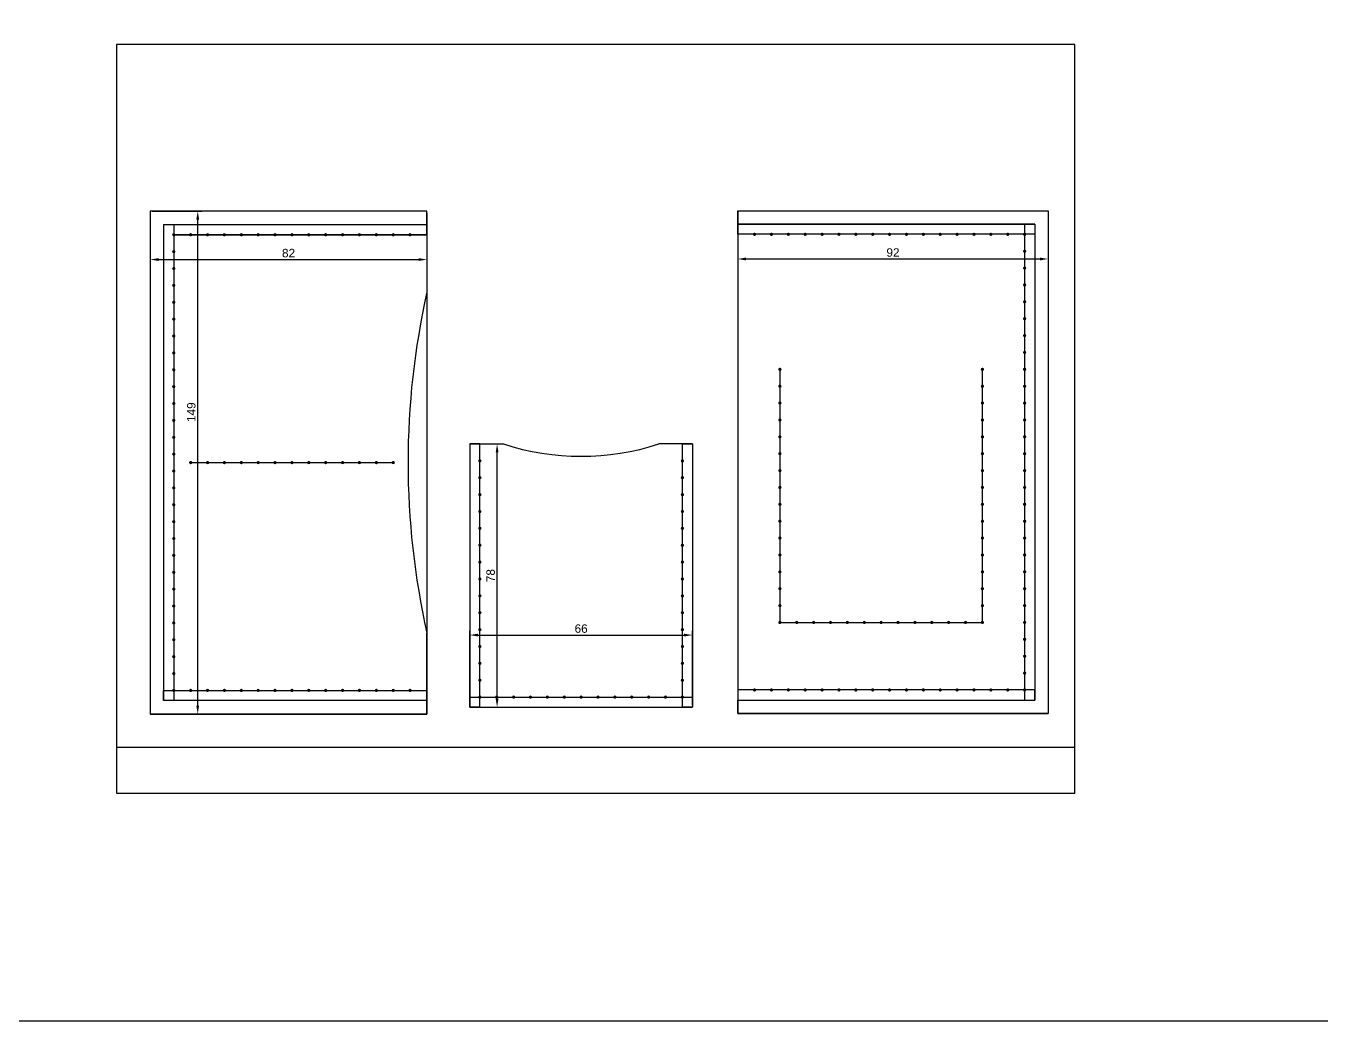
# Model space of a CAD drawing. Header units: millimetres. Extents: x 5326 to 6986, y 304 to 1378.
# Drawn here: x 6218.9 to 6602.5, y 303.8 to 598.7 of the extents above; entities that cross this region are included whole.
import ezdxf

# ---------------------------------------------------------------- set-up
doc = ezdxf.new("R2010")
doc.units = ezdxf.units.MM
doc.layers.add('Общий лист', color=7, linetype='Continuous')
doc.styles.get("Standard").update_dxf_attribs({"font": 'arial.ttf'})
doc.dimstyles.new('ISO-25', dxfattribs={"dimtxt": 2.5, "dimasz": 2.5, "dimexe": 1.25, "dimexo": 0.625, "dimtad": 1, "dimtxsty": 'Standard', "dimcen": 2.5, "dimadec": 0, "dimazin": 0, "dimtfac": 1, "dimtmove": 0, "dimatfit": 3, "dimfxl": 0, "dimarcsym": 0})

# ---------------------------------------------------------------- blocks, each defined once
blk = doc.blocks.new('*D16')
at = {"color": 0, "lineweight": -2, "transparency": 16777216}
for p, q in [((6350.33, 397.43), (6350.33, 419.44)), ((6416.33, 397.43), (6416.33, 419.44)), ((6352.83, 418.19), (6413.83, 418.19))]:
    blk.add_line(p, q, dxfattribs=at)
at = {"color": 0, "transparency": 16777216}
for points in [[(6352.83, 418.6), (6352.83, 417.77), (6350.33, 418.19)], [(6413.83, 418.6), (6413.83, 417.77), (6416.33, 418.19)]]:
    blk.add_solid(points, dxfattribs=at)
at = {"layer": 'Defpoints', "color": 0, "transparency": 16777216}
for p in [(6416.33, 418.19), (6350.33, 396.8), (6416.33, 396.8)]:
    blk.add_point(p, dxfattribs=at)
at = {"color": 0, "transparency": 16777216, "insert": (6383.33, 420.09), "char_height": 2.5, "attachment_point": 5}
blk.add_mtext('66', dxfattribs=at)
blk = doc.blocks.new('*D19')
at = {"color": 0, "lineweight": -2, "transparency": 16777216}
for p, q in [((6350.96, 474.8), (6359.69, 474.8)), ((6358.44, 399.3), (6358.44, 472.3)), ((6350.96, 396.8), (6359.69, 396.8))]:
    blk.add_line(p, q, dxfattribs=at)
at = {"color": 0, "transparency": 16777216}
for points in [[(6358.02, 472.3), (6358.85, 472.3), (6358.44, 474.8)], [(6358.02, 399.3), (6358.85, 399.3), (6358.44, 396.8)]]:
    blk.add_solid(points, dxfattribs=at)
at = {"layer": 'Defpoints', "color": 0, "transparency": 16777216}
for p in [(6350.33, 474.8), (6358.44, 474.8), (6350.33, 396.8)]:
    blk.add_point(p, dxfattribs=at)
at = {"color": 0, "transparency": 16777216, "insert": (6356.54, 435.8), "char_height": 2.5, "attachment_point": 5, "rotation": 90}
blk.add_mtext('78', dxfattribs=at)
blk = doc.blocks.new('*D20')
at = {"color": 0, "lineweight": -2, "transparency": 16777216}
for p, q in [((6255.66, 543.17), (6255.66, 528.2)), ((6337.66, 543.17), (6337.66, 528.2)), ((6258.16, 529.45), (6335.16, 529.45))]:
    blk.add_line(p, q, dxfattribs=at)
at = {"color": 0, "transparency": 16777216}
for points in [[(6258.16, 529.87), (6258.16, 529.03), (6255.66, 529.45)], [(6335.16, 529.87), (6335.16, 529.03), (6337.66, 529.45)]]:
    blk.add_solid(points, dxfattribs=at)
at = {"layer": 'Defpoints', "color": 0, "transparency": 16777216}
for p in [(6255.66, 543.79), (6337.66, 543.79), (6337.66, 529.45)]:
    blk.add_point(p, dxfattribs=at)
at = {"color": 0, "transparency": 16777216, "insert": (6296.66, 531.35), "char_height": 2.5, "attachment_point": 5}
blk.add_mtext('82', dxfattribs=at)
blk = doc.blocks.new('*D21')
at = {"color": 0, "lineweight": -2, "transparency": 16777216}
for p, q in [((6429.71, 543.3), (6429.71, 528.37)), ((6521.71, 543.3), (6521.71, 528.37)), ((6432.21, 529.62), (6519.21, 529.62))]:
    blk.add_line(p, q, dxfattribs=at)
at = {"color": 0, "transparency": 16777216}
for points in [[(6432.21, 530.04), (6432.21, 529.2), (6429.71, 529.62)], [(6519.21, 530.04), (6519.21, 529.2), (6521.71, 529.62)]]:
    blk.add_solid(points, dxfattribs=at)
at = {"layer": 'Defpoints', "color": 0, "transparency": 16777216}
for p in [(6429.71, 543.92), (6521.71, 543.92), (6521.71, 529.62)]:
    blk.add_point(p, dxfattribs=at)
at = {"color": 0, "transparency": 16777216, "insert": (6475.71, 531.52), "char_height": 2.5, "attachment_point": 5}
blk.add_mtext('92', dxfattribs=at)
blk = doc.blocks.new('*D22')
at = {"color": 0, "lineweight": -2, "transparency": 16777216}
for p, q in [((6256.29, 543.79), (6271.01, 543.79)), ((6269.76, 397.29), (6269.76, 541.29)), ((6256.29, 394.79), (6271.01, 394.79))]:
    blk.add_line(p, q, dxfattribs=at)
at = {"color": 0, "transparency": 16777216}
for points in [[(6269.35, 541.29), (6270.18, 541.29), (6269.76, 543.79)], [(6269.35, 397.29), (6270.18, 397.29), (6269.76, 394.79)]]:
    blk.add_solid(points, dxfattribs=at)
at = {"layer": 'Defpoints', "color": 0, "transparency": 16777216}
for p in [(6255.66, 543.79), (6269.76, 543.79), (6255.66, 394.79)]:
    blk.add_point(p, dxfattribs=at)
at = {"color": 0, "transparency": 16777216, "insert": (6267.86, 484.22), "char_height": 2.5, "attachment_point": 5, "rotation": 90}
blk.add_mtext('149', dxfattribs=at)

msp = doc.modelspace()

# ---------------------------------------------------------------- hatches: boundary and pattern name
h = msp.add_hatch(color=256)
h.dxf.hatch_style = 1
h.paths.add_polyline_path([(6263.161, 536.791, 1), (6262.161, 536.791, 1)])
h = msp.add_hatch(color=256)
h.dxf.hatch_style = 1
h.paths.add_polyline_path([(6263.161, 536.791, 1), (6262.161, 536.791, 1)])
h = msp.add_hatch(color=256)
h.dxf.hatch_style = 1
h.paths.add_polyline_path([(6268.161, 536.791, 1), (6267.161, 536.791, 1)])
h = msp.add_hatch(color=256)
h.dxf.hatch_style = 1
h.paths.add_polyline_path([(6273.161, 536.791, 1), (6272.161, 536.791, 1)])
h = msp.add_hatch(color=256)
h.dxf.hatch_style = 1
h.paths.add_polyline_path([(6278.161, 536.791, 1), (6277.161, 536.791, 1)])
h = msp.add_hatch(color=256)
h.dxf.hatch_style = 1
h.paths.add_polyline_path([(6283.161, 536.791, 1), (6282.161, 536.791, 1)])
h = msp.add_hatch(color=256)
h.dxf.hatch_style = 1
h.paths.add_polyline_path([(6288.161, 536.791, 1), (6287.161, 536.791, 1)])
h = msp.add_hatch(color=256)
h.dxf.hatch_style = 1
h.paths.add_polyline_path([(6293.161, 536.791, 1), (6292.161, 536.791, 1)])
h = msp.add_hatch(color=256)
h.dxf.hatch_style = 1
h.paths.add_polyline_path([(6298.161, 536.791, 1), (6297.161, 536.791, 1)])
h = msp.add_hatch(color=256)
h.dxf.hatch_style = 1
h.paths.add_polyline_path([(6303.161, 536.791, 1), (6302.161, 536.791, 1)])
h = msp.add_hatch(color=256)
h.dxf.hatch_style = 1
h.paths.add_polyline_path([(6308.161, 536.791, 1), (6307.161, 536.791, 1)])
h = msp.add_hatch(color=256)
h.dxf.hatch_style = 1
h.paths.add_polyline_path([(6313.161, 536.791, 1), (6312.161, 536.791, 1)])
h = msp.add_hatch(color=256)
h.dxf.hatch_style = 1
h.paths.add_polyline_path([(6318.161, 536.791, 1), (6317.161, 536.791, 1)])
h = msp.add_hatch(color=256)
h.dxf.hatch_style = 1
h.paths.add_polyline_path([(6323.161, 536.791, 1), (6322.161, 536.791, 1)])
h = msp.add_hatch(color=256)
h.dxf.hatch_style = 1
h.paths.add_polyline_path([(6328.161, 536.791, 1), (6327.161, 536.791, 1)])
h = msp.add_hatch(color=256)
h.dxf.hatch_style = 1
h.paths.add_polyline_path([(6333.161, 536.791, 1), (6332.161, 536.791, 1)])
h = msp.add_hatch(color=256)
h.dxf.hatch_style = 1
h.paths.add_polyline_path([(6434.206, 536.923, -1), (6435.206, 536.923, -1)])
h = msp.add_hatch(color=256)
h.dxf.hatch_style = 1
h.paths.add_polyline_path([(6439.206, 536.923, -1), (6440.206, 536.923, -1)])
h = msp.add_hatch(color=256)
h.dxf.hatch_style = 1
h.paths.add_polyline_path([(6444.206, 536.923, -1), (6445.206, 536.923, -1)])
h = msp.add_hatch(color=256)
h.dxf.hatch_style = 1
h.paths.add_polyline_path([(6449.206, 536.923, -1), (6450.206, 536.923, -1)])
h = msp.add_hatch(color=256)
h.dxf.hatch_style = 1
h.paths.add_polyline_path([(6454.206, 536.923, -1), (6455.206, 536.923, -1)])
h = msp.add_hatch(color=256)
h.dxf.hatch_style = 1
h.paths.add_polyline_path([(6459.206, 536.923, -1), (6460.206, 536.923, -1)])
h = msp.add_hatch(color=256)
h.dxf.hatch_style = 1
h.paths.add_polyline_path([(6464.206, 536.923, -1), (6465.206, 536.923, -1)])
h = msp.add_hatch(color=256)
h.dxf.hatch_style = 1
h.paths.add_polyline_path([(6469.206, 536.923, -1), (6470.206, 536.923, -1)])
h = msp.add_hatch(color=256)
h.dxf.hatch_style = 1
h.paths.add_polyline_path([(6474.206, 536.923, -1), (6475.206, 536.923, -1)])
h = msp.add_hatch(color=256)
h.dxf.hatch_style = 1
h.paths.add_polyline_path([(6479.206, 536.923, -1), (6480.206, 536.923, -1)])
h = msp.add_hatch(color=256)
h.dxf.hatch_style = 1
h.paths.add_polyline_path([(6484.206, 536.923, -1), (6485.206, 536.923, -1)])
h = msp.add_hatch(color=256)
h.dxf.hatch_style = 1
h.paths.add_polyline_path([(6489.206, 536.923, -1), (6490.206, 536.923, -1)])
h = msp.add_hatch(color=256)
h.dxf.hatch_style = 1
h.paths.add_polyline_path([(6494.206, 536.923, -1), (6495.206, 536.923, -1)])
h = msp.add_hatch(color=256)
h.dxf.hatch_style = 1
h.paths.add_polyline_path([(6499.206, 536.923, -1), (6500.206, 536.923, -1)])
h = msp.add_hatch(color=256)
h.dxf.hatch_style = 1
h.paths.add_polyline_path([(6504.206, 536.923, -1), (6505.206, 536.923, -1)])
h = msp.add_hatch(color=256)
h.dxf.hatch_style = 1
h.paths.add_polyline_path([(6509.206, 536.923, -1), (6510.206, 536.923, -1)])
h = msp.add_hatch(color=256)
h.dxf.hatch_style = 1
h.paths.add_polyline_path([(6514.206, 536.923, -1), (6515.206, 536.923, -1)])
h = msp.add_hatch(color=256)
h.dxf.hatch_style = 1
h.paths.add_polyline_path([(6514.206, 536.923, -1), (6515.206, 536.923, -1)])
h = msp.add_hatch(color=256)
h.dxf.hatch_style = 1
h.paths.add_polyline_path([(6263.161, 531.791, 1), (6262.161, 531.791, 1)])
h = msp.add_hatch(color=256)
h.dxf.hatch_style = 1
h.paths.add_polyline_path([(6514.206, 531.923, -1), (6515.206, 531.923, -1)])
h = msp.add_hatch(color=256)
h.dxf.hatch_style = 1
h.paths.add_polyline_path([(6263.161, 526.791, 1), (6262.161, 526.791, 1)])
h = msp.add_hatch(color=256)
h.dxf.hatch_style = 1
h.paths.add_polyline_path([(6514.206, 526.923, -1), (6515.206, 526.923, -1)])
h = msp.add_hatch(color=256)
h.dxf.hatch_style = 1
h.paths.add_polyline_path([(6263.161, 521.791, 1), (6262.161, 521.791, 1)])
h = msp.add_hatch(color=256)
h.dxf.hatch_style = 1
h.paths.add_polyline_path([(6514.206, 521.923, -1), (6515.206, 521.923, -1)])
h = msp.add_hatch(color=256)
h.dxf.hatch_style = 1
h.paths.add_polyline_path([(6263.161, 516.791, 1), (6262.161, 516.791, 1)])
h = msp.add_hatch(color=256)
h.dxf.hatch_style = 1
h.paths.add_polyline_path([(6514.206, 516.923, -1), (6515.206, 516.923, -1)])
h = msp.add_hatch(color=256)
h.dxf.hatch_style = 1
h.paths.add_polyline_path([(6263.161, 511.791, 1), (6262.161, 511.791, 1)])
h = msp.add_hatch(color=256)
h.dxf.hatch_style = 1
h.paths.add_polyline_path([(6514.206, 511.923, -1), (6515.206, 511.923, -1)])
h = msp.add_hatch(color=256)
h.dxf.hatch_style = 1
h.paths.add_polyline_path([(6263.161, 506.791, 1), (6262.161, 506.791, 1)])
h = msp.add_hatch(color=256)
h.dxf.hatch_style = 1
h.paths.add_polyline_path([(6514.206, 506.923, -1), (6515.206, 506.923, -1)])
h = msp.add_hatch(color=256)
h.dxf.hatch_style = 1
h.paths.add_polyline_path([(6263.161, 501.791, 1), (6262.161, 501.791, 1)])
h = msp.add_hatch(color=256)
h.dxf.hatch_style = 1
h.paths.add_polyline_path([(6514.206, 501.923, -1), (6515.206, 501.923, -1)])
h = msp.add_hatch(color=256)
h.dxf.hatch_style = 1
h.paths.add_polyline_path([(6263.161, 496.791, 1), (6262.161, 496.791, 1)])
h = msp.add_hatch(color=256)
h.dxf.hatch_style = 1
h.paths.add_polyline_path([(6442.706, 496.923, 1), (6441.706, 496.923, 1)])
h = msp.add_hatch(color=256)
h.dxf.hatch_style = 1
h.paths.add_polyline_path([(6502.706, 496.923, 1), (6501.706, 496.923, 1)])
h = msp.add_hatch(color=256)
h.dxf.hatch_style = 1
h.paths.add_polyline_path([(6514.206, 496.923, -1), (6515.206, 496.923, -1)])
h = msp.add_hatch(color=256)
h.dxf.hatch_style = 1
h.paths.add_polyline_path([(6263.161, 491.791, 1), (6262.161, 491.791, 1)])
h = msp.add_hatch(color=256)
h.dxf.hatch_style = 1
h.paths.add_polyline_path([(6442.706, 491.923, 1), (6441.706, 491.923, 1)])
h = msp.add_hatch(color=256)
h.dxf.hatch_style = 1
h.paths.add_polyline_path([(6502.706, 491.923, 1), (6501.706, 491.923, 1)])
h = msp.add_hatch(color=256)
h.dxf.hatch_style = 1
h.paths.add_polyline_path([(6514.206, 491.923, -1), (6515.206, 491.923, -1)])
h = msp.add_hatch(color=256)
h.dxf.hatch_style = 1
h.paths.add_polyline_path([(6263.161, 486.791, 1), (6262.161, 486.791, 1)])
h = msp.add_hatch(color=256)
h.dxf.hatch_style = 1
h.paths.add_polyline_path([(6442.706, 486.923, 1), (6441.706, 486.923, 1)])
h = msp.add_hatch(color=256)
h.dxf.hatch_style = 1
h.paths.add_polyline_path([(6502.706, 486.923, 1), (6501.706, 486.923, 1)])
h = msp.add_hatch(color=256)
h.dxf.hatch_style = 1
h.paths.add_polyline_path([(6514.206, 486.923, -1), (6515.206, 486.923, -1)])
h = msp.add_hatch(color=256)
h.dxf.hatch_style = 1
h.paths.add_polyline_path([(6263.161, 481.791, 1), (6262.161, 481.791, 1)])
h = msp.add_hatch(color=256)
h.dxf.hatch_style = 1
h.paths.add_polyline_path([(6442.706, 481.923, 1), (6441.706, 481.923, 1)])
h = msp.add_hatch(color=256)
h.dxf.hatch_style = 1
h.paths.add_polyline_path([(6502.706, 481.923, 1), (6501.706, 481.923, 1)])
h = msp.add_hatch(color=256)
h.dxf.hatch_style = 1
h.paths.add_polyline_path([(6514.206, 481.923, -1), (6515.206, 481.923, -1)])
h = msp.add_hatch(color=256)
h.dxf.hatch_style = 1
h.paths.add_polyline_path([(6263.161, 476.791, 1), (6262.161, 476.791, 1)])
h = msp.add_hatch(color=256)
h.dxf.hatch_style = 1
h.paths.add_polyline_path([(6442.706, 476.923, 1), (6441.706, 476.923, 1)])
h = msp.add_hatch(color=256)
h.dxf.hatch_style = 1
h.paths.add_polyline_path([(6502.706, 476.923, 1), (6501.706, 476.923, 1)])
h = msp.add_hatch(color=256)
h.dxf.hatch_style = 1
h.paths.add_polyline_path([(6514.206, 476.923, -1), (6515.206, 476.923, -1)])
h = msp.add_hatch(color=256)
h.dxf.hatch_style = 1
h.paths.add_polyline_path([(6263.161, 471.791, 1), (6262.161, 471.791, 1)])
h = msp.add_hatch(color=256)
h.dxf.hatch_style = 1
h.paths.add_polyline_path([(6442.706, 471.923, 1), (6441.706, 471.923, 1)])
h = msp.add_hatch(color=256)
h.dxf.hatch_style = 1
h.paths.add_polyline_path([(6502.706, 471.923, 1), (6501.706, 471.923, 1)])
h = msp.add_hatch(color=256)
h.dxf.hatch_style = 1
h.paths.add_polyline_path([(6514.206, 471.923, -1), (6515.206, 471.923, -1)])
h = msp.add_hatch(color=256)
h.dxf.hatch_style = 1
h.paths.add_polyline_path([(6268.161, 469.291, 1), (6267.161, 469.291, 1)])
h = msp.add_hatch(color=256)
h.dxf.hatch_style = 1
h.paths.add_polyline_path([(6273.161, 469.291, 1), (6272.161, 469.291, 1)])
h = msp.add_hatch(color=256)
h.dxf.hatch_style = 1
h.paths.add_polyline_path([(6278.161, 469.291, 1), (6277.161, 469.291, 1)])
h = msp.add_hatch(color=256)
h.dxf.hatch_style = 1
h.paths.add_polyline_path([(6283.161, 469.291, 1), (6282.161, 469.291, 1)])
h = msp.add_hatch(color=256)
h.dxf.hatch_style = 1
h.paths.add_polyline_path([(6288.161, 469.291, 1), (6287.161, 469.291, 1)])
h = msp.add_hatch(color=256)
h.dxf.hatch_style = 1
h.paths.add_polyline_path([(6293.161, 469.291, 1), (6292.161, 469.291, 1)])
h = msp.add_hatch(color=256)
h.dxf.hatch_style = 1
h.paths.add_polyline_path([(6298.161, 469.291, 1), (6297.161, 469.291, 1)])
h = msp.add_hatch(color=256)
h.dxf.hatch_style = 1
h.paths.add_polyline_path([(6303.161, 469.291, 1), (6302.161, 469.291, 1)])
h = msp.add_hatch(color=256)
h.dxf.hatch_style = 1
h.paths.add_polyline_path([(6308.161, 469.291, 1), (6307.161, 469.291, 1)])
h = msp.add_hatch(color=256)
h.dxf.hatch_style = 1
h.paths.add_polyline_path([(6313.161, 469.291, 1), (6312.161, 469.291, 1)])
h = msp.add_hatch(color=256)
h.dxf.hatch_style = 1
h.paths.add_polyline_path([(6318.161, 469.291, 1), (6317.161, 469.291, 1)])
h = msp.add_hatch(color=256)
h.dxf.hatch_style = 1
h.paths.add_polyline_path([(6323.161, 469.291, 1), (6322.161, 469.291, 1)])
h = msp.add_hatch(color=256)
h.dxf.hatch_style = 1
h.paths.add_polyline_path([(6328.161, 469.291, 1), (6327.161, 469.291, 1)])
h = msp.add_hatch(color=256)
h.dxf.hatch_style = 1
h.paths.add_polyline_path([(6353.832, 469.802, 1), (6352.832, 469.802, 1)])
h = msp.add_hatch(color=256)
h.dxf.hatch_style = 1
h.paths.add_polyline_path([(6413.832, 469.802, 1), (6412.832, 469.802, 1)])
h = msp.add_hatch(color=256)
h.dxf.hatch_style = 1
h.paths.add_polyline_path([(6263.161, 466.791, 1), (6262.161, 466.791, 1)])
h = msp.add_hatch(color=256)
h.dxf.hatch_style = 1
h.paths.add_polyline_path([(6353.832, 464.802, 1), (6352.832, 464.802, 1)])
h = msp.add_hatch(color=256)
h.dxf.hatch_style = 1
h.paths.add_polyline_path([(6413.832, 464.802, 1), (6412.832, 464.802, 1)])
h = msp.add_hatch(color=256)
h.dxf.hatch_style = 1
h.paths.add_polyline_path([(6442.706, 466.923, 1), (6441.706, 466.923, 1)])
h = msp.add_hatch(color=256)
h.dxf.hatch_style = 1
h.paths.add_polyline_path([(6502.706, 466.923, 1), (6501.706, 466.923, 1)])
h = msp.add_hatch(color=256)
h.dxf.hatch_style = 1
h.paths.add_polyline_path([(6514.206, 466.923, -1), (6515.206, 466.923, -1)])
h = msp.add_hatch(color=256)
h.dxf.hatch_style = 1
h.paths.add_polyline_path([(6263.161, 461.791, 1), (6262.161, 461.791, 1)])
h = msp.add_hatch(color=256)
h.dxf.hatch_style = 1
h.paths.add_polyline_path([(6442.706, 461.923, 1), (6441.706, 461.923, 1)])
h = msp.add_hatch(color=256)
h.dxf.hatch_style = 1
h.paths.add_polyline_path([(6502.706, 461.923, 1), (6501.706, 461.923, 1)])
h = msp.add_hatch(color=256)
h.dxf.hatch_style = 1
h.paths.add_polyline_path([(6514.206, 461.923, -1), (6515.206, 461.923, -1)])
h = msp.add_hatch(color=256)
h.dxf.hatch_style = 1
h.paths.add_polyline_path([(6263.161, 456.791, 1), (6262.161, 456.791, 1)])
h = msp.add_hatch(color=256)
h.dxf.hatch_style = 1
h.paths.add_polyline_path([(6353.832, 459.802, 1), (6352.832, 459.802, 1)])
h = msp.add_hatch(color=256)
h.dxf.hatch_style = 1
h.paths.add_polyline_path([(6413.832, 459.802, 1), (6412.832, 459.802, 1)])
h = msp.add_hatch(color=256)
h.dxf.hatch_style = 1
h.paths.add_polyline_path([(6442.706, 456.923, 1), (6441.706, 456.923, 1)])
h = msp.add_hatch(color=256)
h.dxf.hatch_style = 1
h.paths.add_polyline_path([(6502.706, 456.923, 1), (6501.706, 456.923, 1)])
h = msp.add_hatch(color=256)
h.dxf.hatch_style = 1
h.paths.add_polyline_path([(6514.206, 456.923, -1), (6515.206, 456.923, -1)])
h = msp.add_hatch(color=256)
h.dxf.hatch_style = 1
h.paths.add_polyline_path([(6353.832, 454.802, 1), (6352.832, 454.802, 1)])
h = msp.add_hatch(color=256)
h.dxf.hatch_style = 1
h.paths.add_polyline_path([(6413.832, 454.802, 1), (6412.832, 454.802, 1)])
h = msp.add_hatch(color=256)
h.dxf.hatch_style = 1
h.paths.add_polyline_path([(6263.161, 451.791, 1), (6262.161, 451.791, 1)])
h = msp.add_hatch(color=256)
h.dxf.hatch_style = 1
h.paths.add_polyline_path([(6353.832, 449.802, 1), (6352.832, 449.802, 1)])
h = msp.add_hatch(color=256)
h.dxf.hatch_style = 1
h.paths.add_polyline_path([(6413.832, 449.802, 1), (6412.832, 449.802, 1)])
h = msp.add_hatch(color=256)
h.dxf.hatch_style = 1
h.paths.add_polyline_path([(6442.706, 451.923, 1), (6441.706, 451.923, 1)])
h = msp.add_hatch(color=256)
h.dxf.hatch_style = 1
h.paths.add_polyline_path([(6502.706, 451.923, 1), (6501.706, 451.923, 1)])
h = msp.add_hatch(color=256)
h.dxf.hatch_style = 1
h.paths.add_polyline_path([(6514.206, 451.923, -1), (6515.206, 451.923, -1)])
h = msp.add_hatch(color=256)
h.dxf.hatch_style = 1
h.paths.add_polyline_path([(6263.161, 446.791, 1), (6262.161, 446.791, 1)])
h = msp.add_hatch(color=256)
h.dxf.hatch_style = 1
h.paths.add_polyline_path([(6353.832, 444.802, 1), (6352.832, 444.802, 1)])
h = msp.add_hatch(color=256)
h.dxf.hatch_style = 1
h.paths.add_polyline_path([(6413.832, 444.802, 1), (6412.832, 444.802, 1)])
h = msp.add_hatch(color=256)
h.dxf.hatch_style = 1
h.paths.add_polyline_path([(6442.706, 446.923, 1), (6441.706, 446.923, 1)])
h = msp.add_hatch(color=256)
h.dxf.hatch_style = 1
h.paths.add_polyline_path([(6502.706, 446.923, 1), (6501.706, 446.923, 1)])
h = msp.add_hatch(color=256)
h.dxf.hatch_style = 1
h.paths.add_polyline_path([(6514.206, 446.923, -1), (6515.206, 446.923, -1)])
h = msp.add_hatch(color=256)
h.dxf.hatch_style = 1
h.paths.add_polyline_path([(6263.161, 441.791, 1), (6262.161, 441.791, 1)])
h = msp.add_hatch(color=256)
h.dxf.hatch_style = 1
h.paths.add_polyline_path([(6442.706, 441.923, 1), (6441.706, 441.923, 1)])
h = msp.add_hatch(color=256)
h.dxf.hatch_style = 1
h.paths.add_polyline_path([(6502.706, 441.923, 1), (6501.706, 441.923, 1)])
h = msp.add_hatch(color=256)
h.dxf.hatch_style = 1
h.paths.add_polyline_path([(6514.206, 441.923, -1), (6515.206, 441.923, -1)])
h = msp.add_hatch(color=256)
h.dxf.hatch_style = 1
h.paths.add_polyline_path([(6353.832, 439.802, 1), (6352.832, 439.802, 1)])
h = msp.add_hatch(color=256)
h.dxf.hatch_style = 1
h.paths.add_polyline_path([(6413.832, 439.802, 1), (6412.832, 439.802, 1)])
h = msp.add_hatch(color=256)
h.dxf.hatch_style = 1
h.paths.add_polyline_path([(6442.706, 436.923, 1), (6441.706, 436.923, 1)])
h = msp.add_hatch(color=256)
h.dxf.hatch_style = 1
h.paths.add_polyline_path([(6502.706, 436.923, 1), (6501.706, 436.923, 1)])
h = msp.add_hatch(color=256)
h.dxf.hatch_style = 1
h.paths.add_polyline_path([(6514.206, 436.923, -1), (6515.206, 436.923, -1)])
h = msp.add_hatch(color=256)
h.dxf.hatch_style = 1
h.paths.add_polyline_path([(6263.161, 436.791, 1), (6262.161, 436.791, 1)])
h = msp.add_hatch(color=256)
h.dxf.hatch_style = 1
h.paths.add_polyline_path([(6353.832, 434.802, 1), (6352.832, 434.802, 1)])
h = msp.add_hatch(color=256)
h.dxf.hatch_style = 1
h.paths.add_polyline_path([(6413.832, 434.802, 1), (6412.832, 434.802, 1)])
h = msp.add_hatch(color=256)
h.dxf.hatch_style = 1
h.paths.add_polyline_path([(6263.161, 431.791, 1), (6262.161, 431.791, 1)])
h = msp.add_hatch(color=256)
h.dxf.hatch_style = 1
h.paths.add_polyline_path([(6353.832, 429.802, 1), (6352.832, 429.802, 1)])
h = msp.add_hatch(color=256)
h.dxf.hatch_style = 1
h.paths.add_polyline_path([(6413.832, 429.802, 1), (6412.832, 429.802, 1)])
h = msp.add_hatch(color=256)
h.dxf.hatch_style = 1
h.paths.add_polyline_path([(6442.706, 431.923, 1), (6441.706, 431.923, 1)])
h = msp.add_hatch(color=256)
h.dxf.hatch_style = 1
h.paths.add_polyline_path([(6502.706, 431.923, 1), (6501.706, 431.923, 1)])
h = msp.add_hatch(color=256)
h.dxf.hatch_style = 1
h.paths.add_polyline_path([(6514.206, 431.923, -1), (6515.206, 431.923, -1)])
h = msp.add_hatch(color=256)
h.dxf.hatch_style = 1
h.paths.add_polyline_path([(6263.161, 426.791, 1), (6262.161, 426.791, 1)])
h = msp.add_hatch(color=256)
h.dxf.hatch_style = 1
h.paths.add_polyline_path([(6442.706, 426.923, 1), (6441.706, 426.923, 1)])
h = msp.add_hatch(color=256)
h.dxf.hatch_style = 1
h.paths.add_polyline_path([(6502.706, 426.923, 1), (6501.706, 426.923, 1)])
h = msp.add_hatch(color=256)
h.dxf.hatch_style = 1
h.paths.add_polyline_path([(6514.206, 426.923, -1), (6515.206, 426.923, -1)])
h = msp.add_hatch(color=256)
h.dxf.hatch_style = 1
h.paths.add_polyline_path([(6263.161, 421.791, 1), (6262.161, 421.791, 1)])
h = msp.add_hatch(color=256)
h.dxf.hatch_style = 1
h.paths.add_polyline_path([(6353.832, 424.802, 1), (6352.832, 424.802, 1)])
h = msp.add_hatch(color=256)
h.dxf.hatch_style = 1
h.paths.add_polyline_path([(6413.832, 424.802, 1), (6412.832, 424.802, 1)])
h = msp.add_hatch(color=256)
h.dxf.hatch_style = 1
h.paths.add_polyline_path([(6442.706, 421.923, 1), (6441.706, 421.923, 1)])
h = msp.add_hatch(color=256)
h.dxf.hatch_style = 1
h.paths.add_polyline_path([(6447.706, 421.923, 1), (6446.706, 421.923, 1)])
h = msp.add_hatch(color=256)
h.dxf.hatch_style = 1
h.paths.add_polyline_path([(6452.706, 421.923, 1), (6451.706, 421.923, 1)])
h = msp.add_hatch(color=256)
h.dxf.hatch_style = 1
h.paths.add_polyline_path([(6457.706, 421.923, 1), (6456.706, 421.923, 1)])
h = msp.add_hatch(color=256)
h.dxf.hatch_style = 1
h.paths.add_polyline_path([(6462.706, 421.923, 1), (6461.706, 421.923, 1)])
h = msp.add_hatch(color=256)
h.dxf.hatch_style = 1
h.paths.add_polyline_path([(6467.706, 421.923, 1), (6466.706, 421.923, 1)])
h = msp.add_hatch(color=256)
h.dxf.hatch_style = 1
h.paths.add_polyline_path([(6472.706, 421.923, 1), (6471.706, 421.923, 1)])
h = msp.add_hatch(color=256)
h.dxf.hatch_style = 1
h.paths.add_polyline_path([(6477.706, 421.923, 1), (6476.706, 421.923, 1)])
h = msp.add_hatch(color=256)
h.dxf.hatch_style = 1
h.paths.add_polyline_path([(6482.706, 421.923, 1), (6481.706, 421.923, 1)])
h = msp.add_hatch(color=256)
h.dxf.hatch_style = 1
h.paths.add_polyline_path([(6487.706, 421.923, 1), (6486.706, 421.923, 1)])
h = msp.add_hatch(color=256)
h.dxf.hatch_style = 1
h.paths.add_polyline_path([(6492.706, 421.923, 1), (6491.706, 421.923, 1)])
h = msp.add_hatch(color=256)
h.dxf.hatch_style = 1
h.paths.add_polyline_path([(6497.706, 421.923, 1), (6496.706, 421.923, 1)])
h = msp.add_hatch(color=256)
h.dxf.hatch_style = 1
h.paths.add_polyline_path([(6502.706, 421.923, 1), (6501.706, 421.923, 1)])
h = msp.add_hatch(color=256)
h.dxf.hatch_style = 1
h.paths.add_polyline_path([(6502.706, 421.923, 1), (6501.706, 421.923, 1)])
h = msp.add_hatch(color=256)
h.dxf.hatch_style = 1
h.paths.add_polyline_path([(6502.706, 421.923, 1), (6501.706, 421.923, 1)])
h = msp.add_hatch(color=256)
h.dxf.hatch_style = 1
h.paths.add_polyline_path([(6514.206, 421.923, -1), (6515.206, 421.923, -1)])
h = msp.add_hatch(color=256)
h.dxf.hatch_style = 1
h.paths.add_polyline_path([(6353.832, 419.802, 1), (6352.832, 419.802, 1)])
h = msp.add_hatch(color=256)
h.dxf.hatch_style = 1
h.paths.add_polyline_path([(6413.832, 419.802, 1), (6412.832, 419.802, 1)])
h = msp.add_hatch(color=256)
h.dxf.hatch_style = 1
h.paths.add_polyline_path([(6263.161, 416.791, 1), (6262.161, 416.791, 1)])
h = msp.add_hatch(color=256)
h.dxf.hatch_style = 1
h.paths.add_polyline_path([(6353.832, 414.802, 1), (6352.832, 414.802, 1)])
h = msp.add_hatch(color=256)
h.dxf.hatch_style = 1
h.paths.add_polyline_path([(6413.832, 414.802, 1), (6412.832, 414.802, 1)])
h = msp.add_hatch(color=256)
h.dxf.hatch_style = 1
h.paths.add_polyline_path([(6514.206, 416.923, -1), (6515.206, 416.923, -1)])
h = msp.add_hatch(color=256)
h.dxf.hatch_style = 1
h.paths.add_polyline_path([(6263.161, 411.791, 1), (6262.161, 411.791, 1)])
h = msp.add_hatch(color=256)
h.dxf.hatch_style = 1
h.paths.add_polyline_path([(6514.206, 411.923, -1), (6515.206, 411.923, -1)])
h = msp.add_hatch(color=256)
h.dxf.hatch_style = 1
h.paths.add_polyline_path([(6263.161, 406.791, 1), (6262.161, 406.791, 1)])
h = msp.add_hatch(color=256)
h.dxf.hatch_style = 1
h.paths.add_polyline_path([(6353.832, 409.802, 1), (6352.832, 409.802, 1)])
h = msp.add_hatch(color=256)
h.dxf.hatch_style = 1
h.paths.add_polyline_path([(6413.832, 409.802, 1), (6412.832, 409.802, 1)])
h = msp.add_hatch(color=256)
h.dxf.hatch_style = 1
h.paths.add_polyline_path([(6514.206, 406.923, -1), (6515.206, 406.923, -1)])
h = msp.add_hatch(color=256)
h.dxf.hatch_style = 1
h.paths.add_polyline_path([(6353.832, 404.802, 1), (6352.832, 404.802, 1)])
h = msp.add_hatch(color=256)
h.dxf.hatch_style = 1
h.paths.add_polyline_path([(6413.832, 404.802, 1), (6412.832, 404.802, 1)])
h = msp.add_hatch(color=256)
h.dxf.hatch_style = 1
h.paths.add_polyline_path([(6263.161, 401.791, 1), (6262.161, 401.791, 1)])
h = msp.add_hatch(color=256)
h.dxf.hatch_style = 1
h.paths.add_polyline_path([(6268.161, 401.791, 1), (6267.161, 401.791, 1)])
h = msp.add_hatch(color=256)
h.dxf.hatch_style = 1
h.paths.add_polyline_path([(6273.161, 401.791, 1), (6272.161, 401.791, 1)])
h = msp.add_hatch(color=256)
h.dxf.hatch_style = 1
h.paths.add_polyline_path([(6278.161, 401.791, 1), (6277.161, 401.791, 1)])
h = msp.add_hatch(color=256)
h.dxf.hatch_style = 1
h.paths.add_polyline_path([(6283.161, 401.791, 1), (6282.161, 401.791, 1)])
h = msp.add_hatch(color=256)
h.dxf.hatch_style = 1
h.paths.add_polyline_path([(6288.161, 401.791, 1), (6287.161, 401.791, 1)])
h = msp.add_hatch(color=256)
h.dxf.hatch_style = 1
h.paths.add_polyline_path([(6293.161, 401.791, 1), (6292.161, 401.791, 1)])
h = msp.add_hatch(color=256)
h.dxf.hatch_style = 1
h.paths.add_polyline_path([(6298.161, 401.791, 1), (6297.161, 401.791, 1)])
h = msp.add_hatch(color=256)
h.dxf.hatch_style = 1
h.paths.add_polyline_path([(6303.161, 401.791, 1), (6302.161, 401.791, 1)])
h = msp.add_hatch(color=256)
h.dxf.hatch_style = 1
h.paths.add_polyline_path([(6308.161, 401.791, 1), (6307.161, 401.791, 1)])
h = msp.add_hatch(color=256)
h.dxf.hatch_style = 1
h.paths.add_polyline_path([(6313.161, 401.791, 1), (6312.161, 401.791, 1)])
h = msp.add_hatch(color=256)
h.dxf.hatch_style = 1
h.paths.add_polyline_path([(6318.161, 401.791, 1), (6317.161, 401.791, 1)])
h = msp.add_hatch(color=256)
h.dxf.hatch_style = 1
h.paths.add_polyline_path([(6323.161, 401.791, 1), (6322.161, 401.791, 1)])
h = msp.add_hatch(color=256)
h.dxf.hatch_style = 1
h.paths.add_polyline_path([(6328.161, 401.791, 1), (6327.161, 401.791, 1)])
h = msp.add_hatch(color=256)
h.dxf.hatch_style = 1
h.paths.add_polyline_path([(6333.161, 401.791, 1), (6332.161, 401.791, 1)])
h = msp.add_hatch(color=256)
h.dxf.hatch_style = 1
h.paths.add_polyline_path([(6353.832, 399.802, 1), (6352.832, 399.802, 1)])
h = msp.add_hatch(color=256)
h.dxf.hatch_style = 1
h.paths.add_polyline_path([(6358.832, 399.802, 1), (6357.832, 399.802, 1)])
h = msp.add_hatch(color=256)
h.dxf.hatch_style = 1
h.paths.add_polyline_path([(6363.832, 399.802, 1), (6362.832, 399.802, 1)])
h = msp.add_hatch(color=256)
h.dxf.hatch_style = 1
h.paths.add_polyline_path([(6368.832, 399.802, 1), (6367.832, 399.802, 1)])
h = msp.add_hatch(color=256)
h.dxf.hatch_style = 1
h.paths.add_polyline_path([(6373.832, 399.802, 1), (6372.832, 399.802, 1)])
h = msp.add_hatch(color=256)
h.dxf.hatch_style = 1
h.paths.add_polyline_path([(6378.832, 399.802, 1), (6377.832, 399.802, 1)])
h = msp.add_hatch(color=256)
h.dxf.hatch_style = 1
h.paths.add_polyline_path([(6383.832, 399.802, 1), (6382.832, 399.802, 1)])
h = msp.add_hatch(color=256)
h.dxf.hatch_style = 1
h.paths.add_polyline_path([(6388.832, 399.802, 1), (6387.832, 399.802, 1)])
h = msp.add_hatch(color=256)
h.dxf.hatch_style = 1
h.paths.add_polyline_path([(6393.832, 399.802, 1), (6392.832, 399.802, 1)])
h = msp.add_hatch(color=256)
h.dxf.hatch_style = 1
h.paths.add_polyline_path([(6398.832, 399.802, 1), (6397.832, 399.802, 1)])
h = msp.add_hatch(color=256)
h.dxf.hatch_style = 1
h.paths.add_polyline_path([(6403.832, 399.802, 1), (6402.832, 399.802, 1)])
h = msp.add_hatch(color=256)
h.dxf.hatch_style = 1
h.paths.add_polyline_path([(6408.832, 399.802, 1), (6407.832, 399.802, 1)])
h = msp.add_hatch(color=256)
h.dxf.hatch_style = 1
h.paths.add_polyline_path([(6413.832, 399.802, 1), (6412.832, 399.802, 1)])
h = msp.add_hatch(color=256)
h.dxf.hatch_style = 1
h.paths.add_polyline_path([(6413.832, 399.802, 1), (6412.832, 399.802, 1)])
h = msp.add_hatch(color=256)
h.dxf.hatch_style = 1
h.paths.add_polyline_path([(6413.832, 399.802, 1), (6412.832, 399.802, 1)])
h = msp.add_hatch(color=256)
h.dxf.hatch_style = 1
h.paths.add_polyline_path([(6434.206, 401.923, -1), (6435.206, 401.923, -1)])
h = msp.add_hatch(color=256)
h.dxf.hatch_style = 1
h.paths.add_polyline_path([(6439.206, 401.923, -1), (6440.206, 401.923, -1)])
h = msp.add_hatch(color=256)
h.dxf.hatch_style = 1
h.paths.add_polyline_path([(6444.206, 401.923, -1), (6445.206, 401.923, -1)])
h = msp.add_hatch(color=256)
h.dxf.hatch_style = 1
h.paths.add_polyline_path([(6449.206, 401.923, -1), (6450.206, 401.923, -1)])
h = msp.add_hatch(color=256)
h.dxf.hatch_style = 1
h.paths.add_polyline_path([(6454.206, 401.923, -1), (6455.206, 401.923, -1)])
h = msp.add_hatch(color=256)
h.dxf.hatch_style = 1
h.paths.add_polyline_path([(6459.206, 401.923, -1), (6460.206, 401.923, -1)])
h = msp.add_hatch(color=256)
h.dxf.hatch_style = 1
h.paths.add_polyline_path([(6464.206, 401.923, -1), (6465.206, 401.923, -1)])
h = msp.add_hatch(color=256)
h.dxf.hatch_style = 1
h.paths.add_polyline_path([(6469.206, 401.923, -1), (6470.206, 401.923, -1)])
h = msp.add_hatch(color=256)
h.dxf.hatch_style = 1
h.paths.add_polyline_path([(6474.206, 401.923, -1), (6475.206, 401.923, -1)])
h = msp.add_hatch(color=256)
h.dxf.hatch_style = 1
h.paths.add_polyline_path([(6479.206, 401.923, -1), (6480.206, 401.923, -1)])
h = msp.add_hatch(color=256)
h.dxf.hatch_style = 1
h.paths.add_polyline_path([(6484.206, 401.923, -1), (6485.206, 401.923, -1)])
h = msp.add_hatch(color=256)
h.dxf.hatch_style = 1
h.paths.add_polyline_path([(6489.206, 401.923, -1), (6490.206, 401.923, -1)])
h = msp.add_hatch(color=256)
h.dxf.hatch_style = 1
h.paths.add_polyline_path([(6494.206, 401.923, -1), (6495.206, 401.923, -1)])
h = msp.add_hatch(color=256)
h.dxf.hatch_style = 1
h.paths.add_polyline_path([(6499.206, 401.923, -1), (6500.206, 401.923, -1)])
h = msp.add_hatch(color=256)
h.dxf.hatch_style = 1
h.paths.add_polyline_path([(6504.206, 401.923, -1), (6505.206, 401.923, -1)])
h = msp.add_hatch(color=256)
h.dxf.hatch_style = 1
h.paths.add_polyline_path([(6509.206, 401.923, -1), (6510.206, 401.923, -1)])
h = msp.add_hatch(color=256)
h.dxf.hatch_style = 1
h.paths.add_polyline_path([(6514.206, 401.923, -1), (6515.206, 401.923, -1)])

# ---------------------------------------------------------------- linework, layer by layer
for p, q in [((6255.661, 543.791), (6255.661, 394.791)), ((6337.661, 543.791), (6255.661, 543.791)), ((6337.661, 536.791), (6337.661, 543.791)), ((6429.706, 536.923), (6429.706, 543.923)), ((6429.706, 543.923), (6429.706, 539.923)), ((6429.706, 543.923), (6521.706, 543.923)), ((6521.706, 543.923), (6521.706, 394.923)), ((6259.661, 539.791), (6259.661, 398.791)), ((6259.661, 539.791), (6262.661, 539.791)), ((6259.661, 539.791), (6259.661, 536.791)), ((6259.661, 539.791), (6337.661, 539.791)), ((6259.661, 539.791), (6337.661, 539.791)), ((6262.661, 539.791), (6262.661, 398.791)), ((6337.661, 539.791), (6337.661, 398.791)), ((6337.661, 539.791), (6337.661, 519.791)), ((6337.661, 539.791), (6337.661, 536.791)), ((6337.661, 539.791), (6337.661, 519.791)), ((6429.706, 539.923), (6429.706, 398.923)), ((6429.706, 539.923), (6517.706, 539.923)), ((6517.706, 539.923), (6429.706, 539.923)), ((6429.706, 539.923), (6429.706, 394.923)), ((6517.706, 539.923), (6514.706, 539.923)), ((6514.706, 539.923), (6514.706, 398.923)), ((6517.706, 539.923), (6517.706, 398.923)), ((6517.706, 539.923), (6517.706, 536.923)), ((6262.661, 536.791), (6262.661, 469.291)), ((6337.661, 536.791), (6262.661, 536.791)), ((6262.661, 536.791), (6337.661, 536.791)), ((6517.706, 536.923), (6429.706, 536.923)), ((6337.661, 519.791), (6337.661, 418.791)), ((6442.206, 496.923), (6442.206, 421.923)), ((6502.206, 421.923), (6502.206, 496.923)), ((6353.332, 474.802), (6350.332, 474.802)), ((6350.332, 474.802), (6350.332, 396.802)), ((6350.332, 474.802), (6360.332, 474.802)), ((6353.332, 396.802), (6353.332, 474.802)), ((6416.332, 474.802), (6406.332, 474.802)), ((6413.332, 396.802), (6413.332, 474.802)), ((6413.332, 474.802), (6416.332, 474.802)), ((6416.332, 474.802), (6416.332, 396.802)), ((6267.661, 469.291), (6327.661, 469.291)), ((6337.661, 398.791), (6337.661, 418.791)), ((6337.661, 418.791), (6337.661, 398.791)), ((6442.206, 421.923), (6502.206, 421.923)), ((6259.661, 398.791), (6259.661, 401.791)), ((6259.661, 398.791), (6259.661, 401.791)), ((6259.661, 401.791), (6337.661, 401.791)), ((6350.332, 396.802), (6350.332, 399.802)), ((6350.332, 399.802), (6416.332, 399.802)), ((6416.332, 399.802), (6416.332, 396.802)), ((6517.706, 401.923), (6429.706, 401.923)), ((6517.706, 398.923), (6517.706, 401.923)), ((6517.706, 398.923), (6517.706, 401.923)), ((6262.661, 398.791), (6259.661, 398.791)), ((6337.661, 398.791), (6259.661, 398.791)), ((6337.661, 398.791), (6337.661, 394.791)), ((6337.661, 394.791), (6337.661, 398.791)), ((6350.332, 396.802), (6416.332, 396.802)), ((6350.332, 396.802), (6416.332, 396.802)), ((6353.332, 396.802), (6350.332, 396.802)), ((6416.332, 396.802), (6413.332, 396.802)), ((6429.706, 394.923), (6429.706, 398.923)), ((6429.706, 398.923), (6517.706, 398.923)), ((6514.706, 398.923), (6517.706, 398.923)), ((6337.661, 394.791), (6255.661, 394.791)), ((6255.661, 394.791), (6337.661, 394.791)), ((6429.706, 394.923), (6521.706, 394.923)), ((6521.706, 394.923), (6429.706, 394.923))]:
    msp.add_line(p, q)
for centre, radius, start, end in [((6562.146, 469.291), 230.095, 167.32183, 192.67817), ((6383.332, 545.3), 74.155, 251.93115, 288.06885)]:
    msp.add_arc(centre, radius, start, end)
at = {"layer": 'Общий лист'}
for q in [(6245.679, 371.362), (6529.55, 385.014)]:
    msp.add_line((6245.679, 385.014), q, dxfattribs=at)
at = {"layer": 'Общий лист', "color": 2}
msp.add_lwpolyline([(5326.319, 1377.818), (6986.189, 1377.818), (6986.189, 303.806), (5326.319, 303.806)], close=True, dxfattribs=at)
at = {"layer": 'Общий лист'}
msp.add_lwpolyline([(6245.679, 371.362), (6529.55, 371.362), (6529.55, 593.206), (6245.679, 593.206)], close=True, dxfattribs=at)

# ---------------------------------------------------------------- dimensions: what is measured, and where the dimension line sits
at = {"color": 3}
for base, p1, p2, picture, middle in [((6337.661, 529.449), (6255.661, 543.791), (6337.661, 543.791), '*D20', (6296.661, 531.351)), ((6416.332, 418.186), (6350.332, 396.802), (6416.332, 396.802), '*D16', (6383.332, 420.088))]:
    dim = msp.add_linear_dim(base=base, p1=p1, p2=p2, dimstyle='ISO-25', dxfattribs=at)
    dim.commit()
    dim.dimension.update_dxf_attribs({"geometry": picture, "text_midpoint": middle})
for base, p1, p2, picture, middle in [((6269.763, 543.791), (6255.661, 394.791), (6255.661, 543.791), '*D22', (6269.763, 484.215)), ((6358.437, 474.802), (6350.332, 396.802), (6350.332, 474.802), '*D19', (6358.437, 435.802))]:
    dim = msp.add_linear_dim(base=base, p1=p1, p2=p2, angle=90, dimstyle='ISO-25', dxfattribs=at)
    dim.commit()
    dim.dimension.update_dxf_attribs({"geometry": picture, "text_midpoint": middle, "dimtype": 160})
dim = msp.add_linear_dim(base=(6521.706, 529.62), p1=(6429.706, 543.923), p2=(6521.706, 543.923), dimstyle='ISO-25', dxfattribs=at)
dim.commit()
dim.dimension.update_dxf_attribs({"geometry": '*D21', "text_midpoint": (6475.706, 529.62), "dimtype": 160})

doc.saveas('drawing.dxf')
